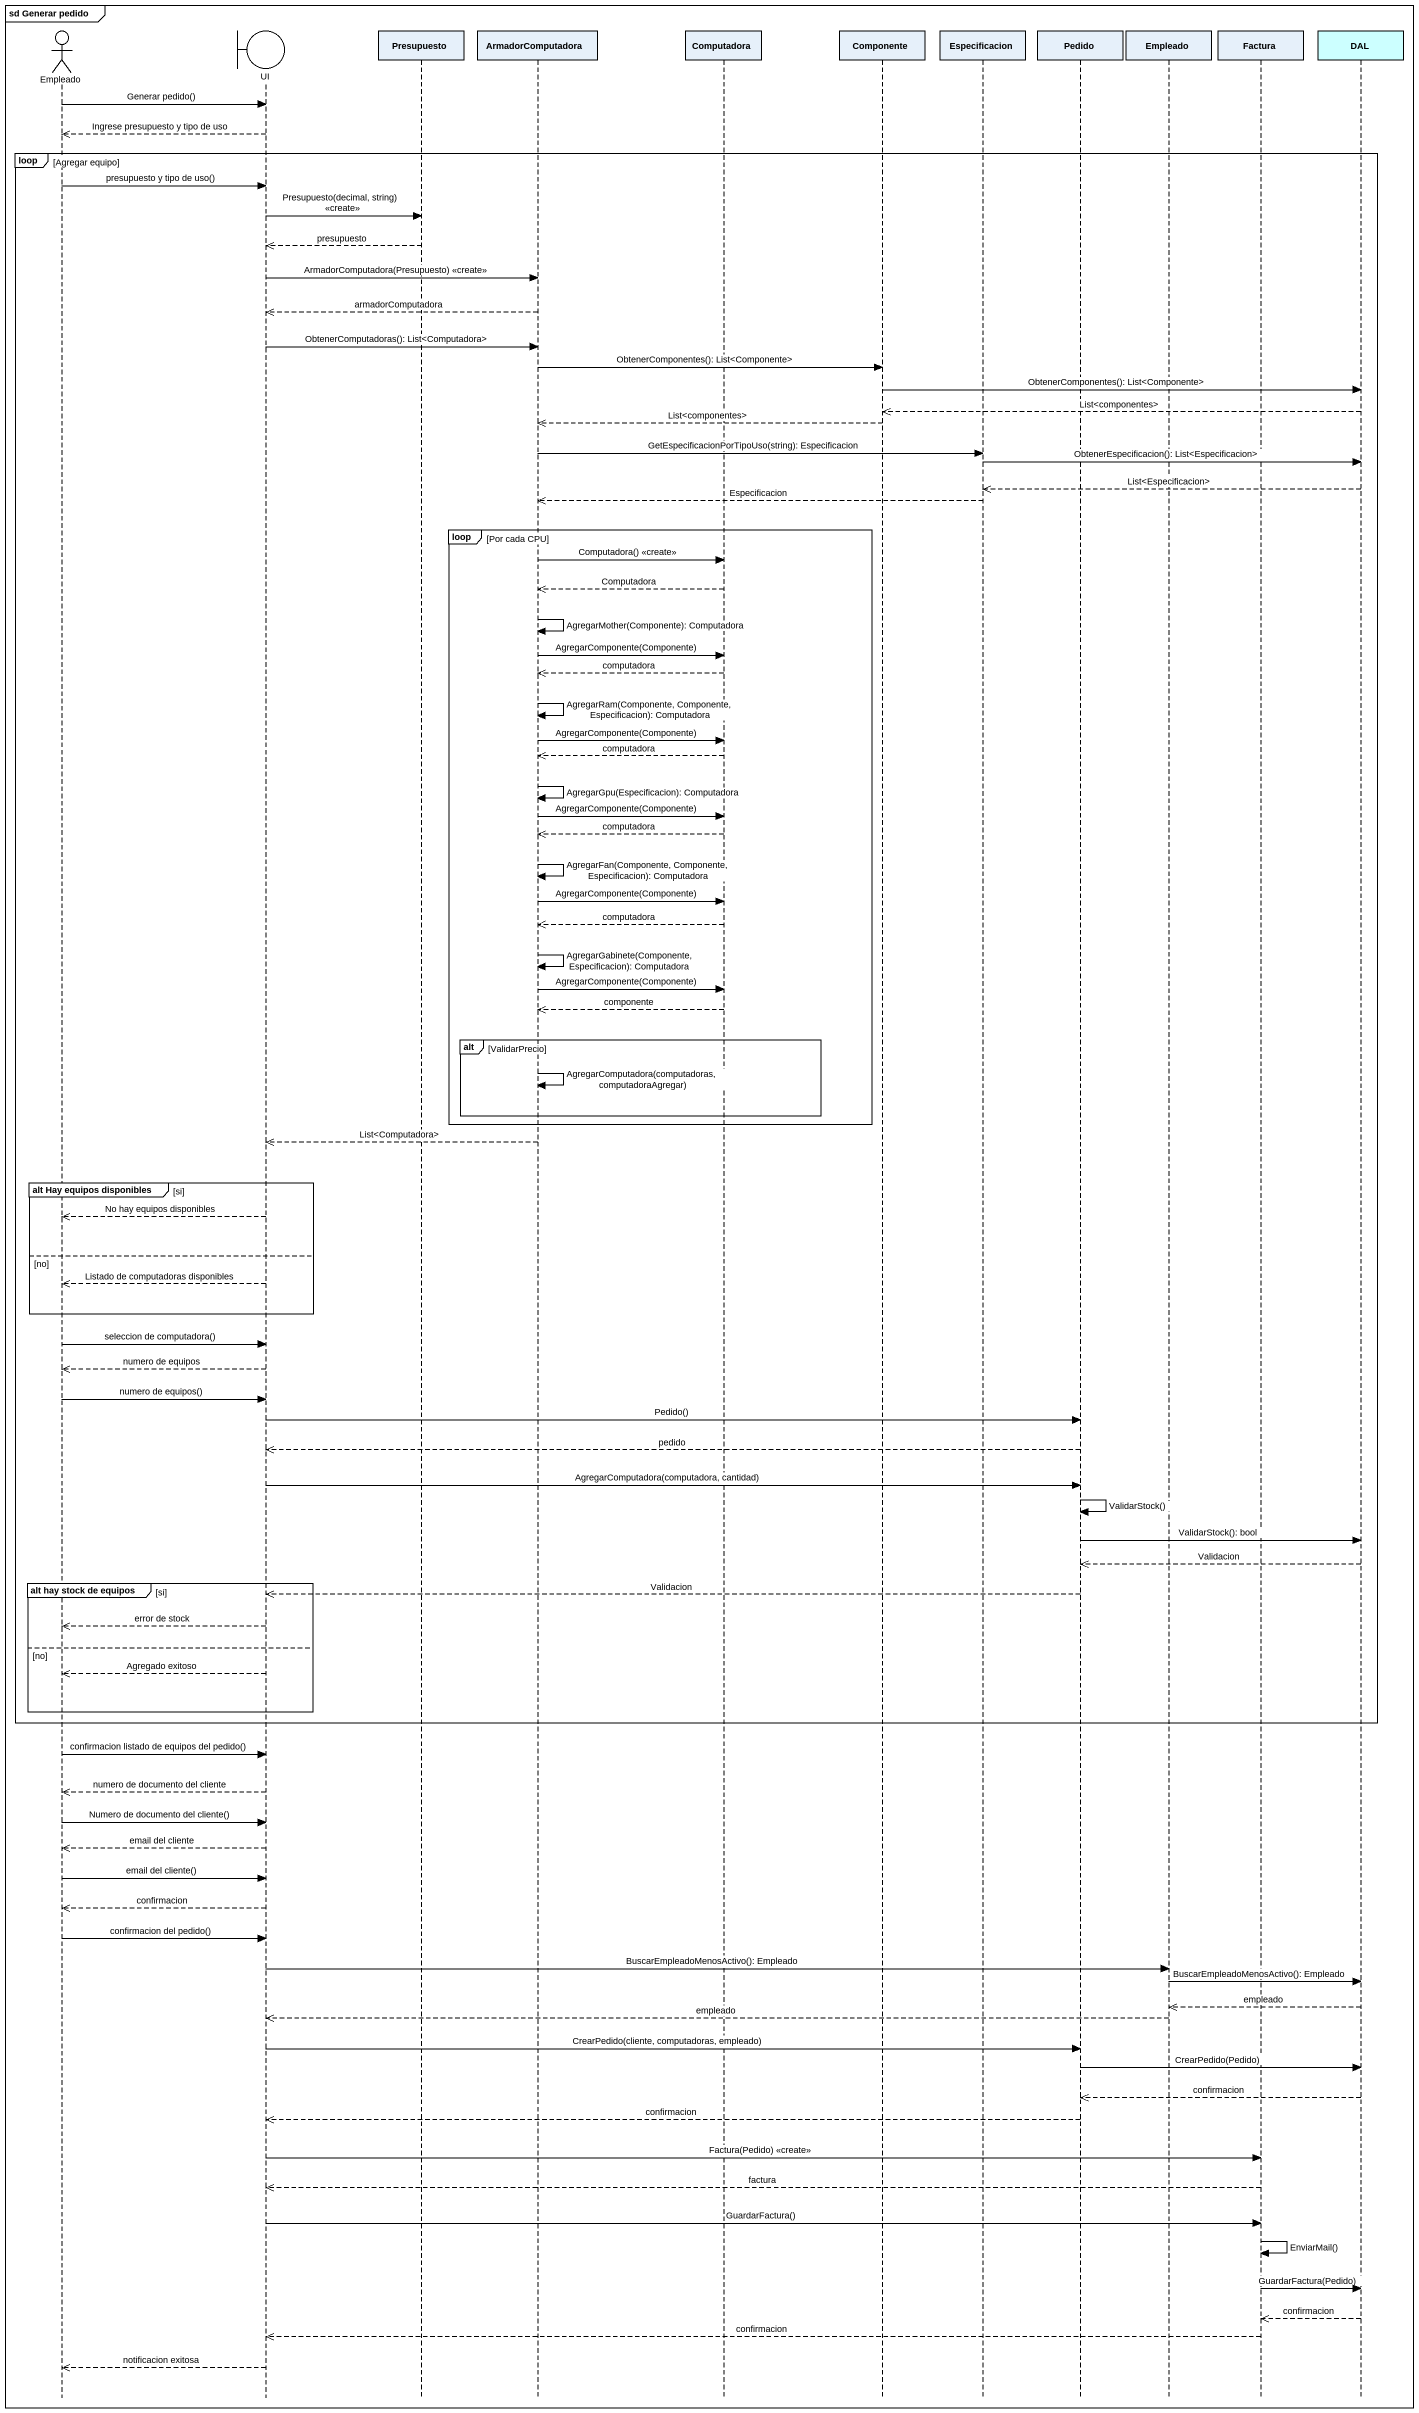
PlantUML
@startuml
mainframe sd Generar pedido
hide footbox
actor Empleado
boundary UI
participant Presupuesto
participant ArmadorComputadora
participant Computadora
participant Componente
participant Especificacion
participant Pedido
participant "Empleado" as Empleado_2
participant Factura
participant DAL #CCFFFF

Empleado -> UI : Generar pedido()
UI -->> Empleado : Ingrese presupuesto y tipo de uso
loop Agregar equipo
  Empleado -> UI : presupuesto y tipo de uso()
  UI -> Presupuesto : Presupuesto(decimal, string) <<create>>
  Presupuesto -->> UI : presupuesto
  UI -> ArmadorComputadora : ArmadorComputadora(Presupuesto) <<create>>
  ArmadorComputadora -->> UI : armadorComputadora
  UI -> ArmadorComputadora : ObtenerComputadoras(): List<Computadora>
  ArmadorComputadora -> Componente : ObtenerComponentes(): List<Componente>
  Componente -> DAL : ObtenerComponentes(): List<Componente>
  DAL -->> Componente : List<componentes>
  Componente -->> ArmadorComputadora : List<componentes>
  ArmadorComputadora -> Especificacion : GetEspecificacionPorTipoUso(string): Especificacion
  Especificacion -> DAL : ObtenerEspecificacion(): List<Especificacion>
  DAL -->> Especificacion : List<Especificacion>
  Especificacion -->> ArmadorComputadora : Especificacion
  loop Por cada CPU
    ArmadorComputadora -> Computadora : Computadora() <<create>>
    Computadora -->> ArmadorComputadora : Computadora
    ArmadorComputadora -> ArmadorComputadora : AgregarMother(Componente): Computadora
    ArmadorComputadora -> Computadora : AgregarComponente(Componente)
    Computadora -->> ArmadorComputadora : computadora
    ArmadorComputadora -> ArmadorComputadora : AgregarRam(Componente, Componente, Especificacion): Computadora
    ArmadorComputadora -> Computadora : AgregarComponente(Componente)
    Computadora -->> ArmadorComputadora : computadora
    ArmadorComputadora -> ArmadorComputadora : AgregarGpu(Especificacion): Computadora
    ArmadorComputadora -> Computadora : AgregarComponente(Componente)
    Computadora -->> ArmadorComputadora : computadora
    ArmadorComputadora -> ArmadorComputadora : AgregarFan(Componente, Componente, Especificacion): Computadora
    ArmadorComputadora -> Computadora : AgregarComponente(Componente)
    Computadora -->> ArmadorComputadora : computadora
    ArmadorComputadora -> ArmadorComputadora : AgregarGabinete(Componente, Especificacion): Computadora
    ArmadorComputadora -> Computadora : AgregarComponente(Componente)
    Computadora -->> ArmadorComputadora : componente
    alt ValidarPrecio
      ArmadorComputadora -> ArmadorComputadora : AgregarComputadora(computadoras, computadoraAgregar)
    end
  end
  ArmadorComputadora -->> UI : List<Computadora>
  group alt Hay equipos disponibles [si]
    UI -->> Empleado : No hay equipos disponibles
  else no
    UI -->> Empleado : Listado de computadoras disponibles
  end
  Empleado -> UI : seleccion de computadora()
  UI -->> Empleado : numero de equipos
  Empleado -> UI : numero de equipos()
  UI -> Pedido : Pedido()
  Pedido -->> UI : pedido
  UI -> Pedido : AgregarComputadora(computadora, cantidad)
  Pedido -> Pedido : ValidarStock()
  Pedido -> DAL : ValidarStock(): bool
  DAL -->> Pedido : Validacion
  group alt hay stock de equipos [si]
    Pedido -->> UI : Validacion
    UI -->> Empleado : error de stock
  else no
    UI -->> Empleado : Agregado exitoso
  end
end
Empleado -> UI : confirmacion listado de equipos del pedido()
UI -->> Empleado : numero de documento del cliente
Empleado -> UI : Numero de documento del cliente()
UI -->> Empleado : email del cliente
Empleado -> UI : email del cliente()
UI -->> Empleado : confirmacion
Empleado -> UI : confirmacion del pedido()
UI -> Empleado_2 : BuscarEmpleadoMenosActivo(): Empleado
Empleado_2 -> DAL : BuscarEmpleadoMenosActivo(): Empleado
DAL -->> Empleado_2 : empleado
Empleado_2 -->> UI : empleado
UI -> Pedido : CrearPedido(cliente, computadoras, empleado)
Pedido -> DAL : CrearPedido(Pedido)
DAL -->> Pedido : confirmacion
Pedido -->> UI : confirmacion
UI -> Factura : Factura(Pedido) <<create>>
Factura -->> UI : factura
UI -> Factura : GuardarFactura()
Factura -> Factura : EnviarMail()
Factura -> DAL : GuardarFactura(Pedido)
DAL -->> Factura : confirmacion
Factura -->> UI : confirmacion
UI -->> Empleado : notificacion exitosa
@enduml
